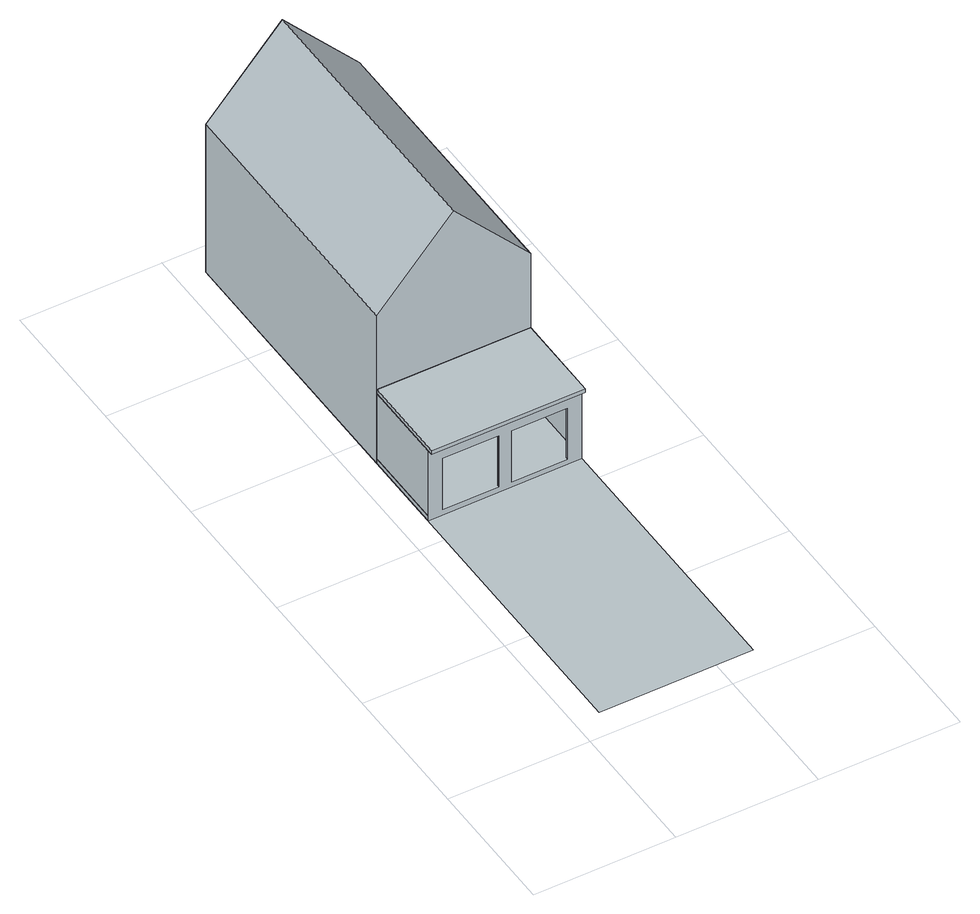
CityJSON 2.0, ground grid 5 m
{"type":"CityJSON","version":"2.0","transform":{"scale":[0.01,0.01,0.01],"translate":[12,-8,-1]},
"CityObjects":{
"object1":{"type":"GenericCityObject","attributes":{"function":"something"},"geometry":[{"type":"MultiSurface","lod":"1","boundaries":[[[0,1,2,3]]]}]},
"object2":{"type":"GenericCityObject","attributes":{"function":"something"},"geometry":[{"type":"MultiSurface","lod":"1","boundaries":[[[4,5,6,7]],[[4,5,8,9]],[[9,8,10,11]],[[12,13,14,15]],[[14,16,17,15]],[[7,4,9,11,18]],[[19,20,21,22,12]],[[15,17,23,24,10,8]],[[22,12,15,17,25]],[[26,27,5,6,28]],[[5,6,29,10,8]],[[13,30,31,1]],[[19,12,15,8,5,27]],[[9,14,13,1,2,4]],[[31,32,2,1]],[[7,4,2,32]],[[33,34,35,36]],[[37,38,39,40]],[[37,40,41,42,43,44,35,34,11,10,24,23,17,16]],[[18,33,34,11]],[[45,46,24,23]],[[36,47,44,35]],[[26,28,21,20]],[[29,46,45,25,22,21,28,6]],[[27,26,20,19]],[[30,22,12,13]],[[44,47,48,43]],[[33,48,43,42,49,38,37,16,14,9,11,34]],[[13,30,50,16,14]],[[38,50,16,37]],[[38,49,51,39,38,50,30,22,25,45,46,29,6,7,18,33,36,47,48,33,18,7,32,31,30,50]],[[40,41,51,39]],[[51,41,42,49]]]}]},
"object3":{"type":"GenericCityObject","attributes":{"function":"something"},"geometry":[{"type":"Solid","lod":"1","boundaries":[[[[52,1,2,53]],[[1,52,54,55]],[[53,2,56,57]],[[56,58,59,57]],[[52,53,57,59,54]],[[2,1,55,58,56]],[[54,59,58,55]]]]}]}
},
"vertices":[
[632,98,80],[632,1398,80],[92,1398,80],[92,98,80],
[92,1398,100],[92,1398,365],[92,1098,365],[92,1098,100],[102,1398,365],[102,1398,100],[102,1108,365],[102,1108,100],[632,1398,365],[632,1398,100],[622,1398,100],[622,1398,365],[622,1108,100],[622,1108,365],[102,1098,100],[632,1398,380],[632,1078,380],[632,1078,365],[632,1098,365],[582,1108,365],[142,1108,365],[622,1098,365],[92,1078,380],[92,1398,380],[92,1078,365],[102,1098,365],[632,1098,100],[632,1098,80],[92,1098,80],[142,1098,100],[142,1108,100],[142,1108,310],[142,1098,310],[582,1108,100],[582,1098,100],[582,1098,310],[582,1108,310],[383,1108,310],[383,1108,100],[342,1108,100],[342,1108,310],[582,1098,365],[142,1098,365],[342,1098,310],[342,1098,100],[383,1098,100],[622,1098,100],[383,1098,310],
[632,2398,80],[92,2398,80],[632,2398,680],[632,1398,680],[92,1398,680],[92,2398,680],[362,1398,980],[362,2398,980]
]}
